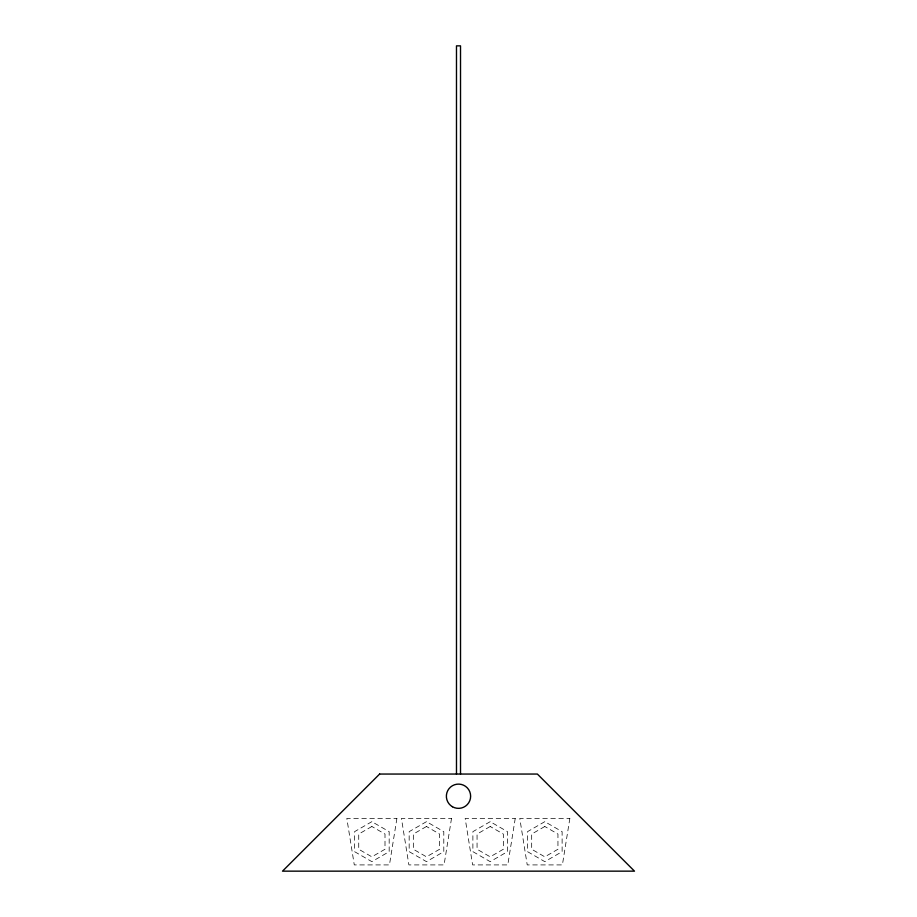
<?xml version="1.0" encoding="UTF-8"?>
<svg xmlns="http://www.w3.org/2000/svg" width="917" height="917" viewBox="0 0 917 917"><rect width="100%" height="100%" fill="white"/><g stroke="black" fill="none" stroke-linecap="round" stroke-linejoin="round"><path stroke-width="0.69" stroke-dasharray="4.58 3.44" d="M396.901 818.4L389.45 864.914L354.283 864.914L346.821 818.4L396.901 818.4M451.519 818.4L444.069 864.914L408.89 864.914L401.44 818.4L451.519 818.4M515.239 818.4L507.777 864.914L472.61 864.914L465.16 818.4L515.239 818.4M569.847 818.4L562.396 864.914L527.229 864.914L519.779 818.4L569.847 818.4M371.866 821.666L354.558 831.662L354.558 851.652L371.866 861.648L389.175 851.652L389.175 831.662L371.866 821.666M371.866 826.492L358.73 834.069L358.73 849.245L371.866 856.833L385.002 849.245L385.002 834.069L371.866 826.492M426.485 821.666L409.165 831.662L409.165 851.652L426.485 861.648L443.794 851.652L443.794 831.662L426.485 821.666M426.485 826.492L413.338 834.069L413.338 849.245L426.485 856.833L439.621 849.245L439.621 834.069L426.485 826.492M490.194 821.666L472.885 831.662L472.885 851.652L490.194 861.648L507.502 851.652L507.502 831.662L490.194 821.666M490.194 826.492L477.058 834.069L477.058 849.245L490.194 856.833L503.341 849.245L503.341 834.069L490.194 826.492M544.813 821.666L527.504 831.662L527.504 851.652L544.813 861.648L562.121 851.652L562.121 831.662L544.813 821.666M544.813 826.492L531.677 834.069L531.677 849.245L544.813 856.833L557.949 849.245L557.949 834.069L544.813 826.492"/><path stroke-width="1.38" d="M460.517 774.051L460.517 45.85L456.483 45.85L456.483 774.051M379.615 774.051L282.516 871.15L634.484 871.15L537.385 774.051L379.615 774.051M452.436 806.742A12.139 12.139 0 0 0 470.639 796.231A12.139 12.139 0 0 0 452.436 785.72A12.139 12.139 0 0 0 452.436 806.742"/></g></svg>
